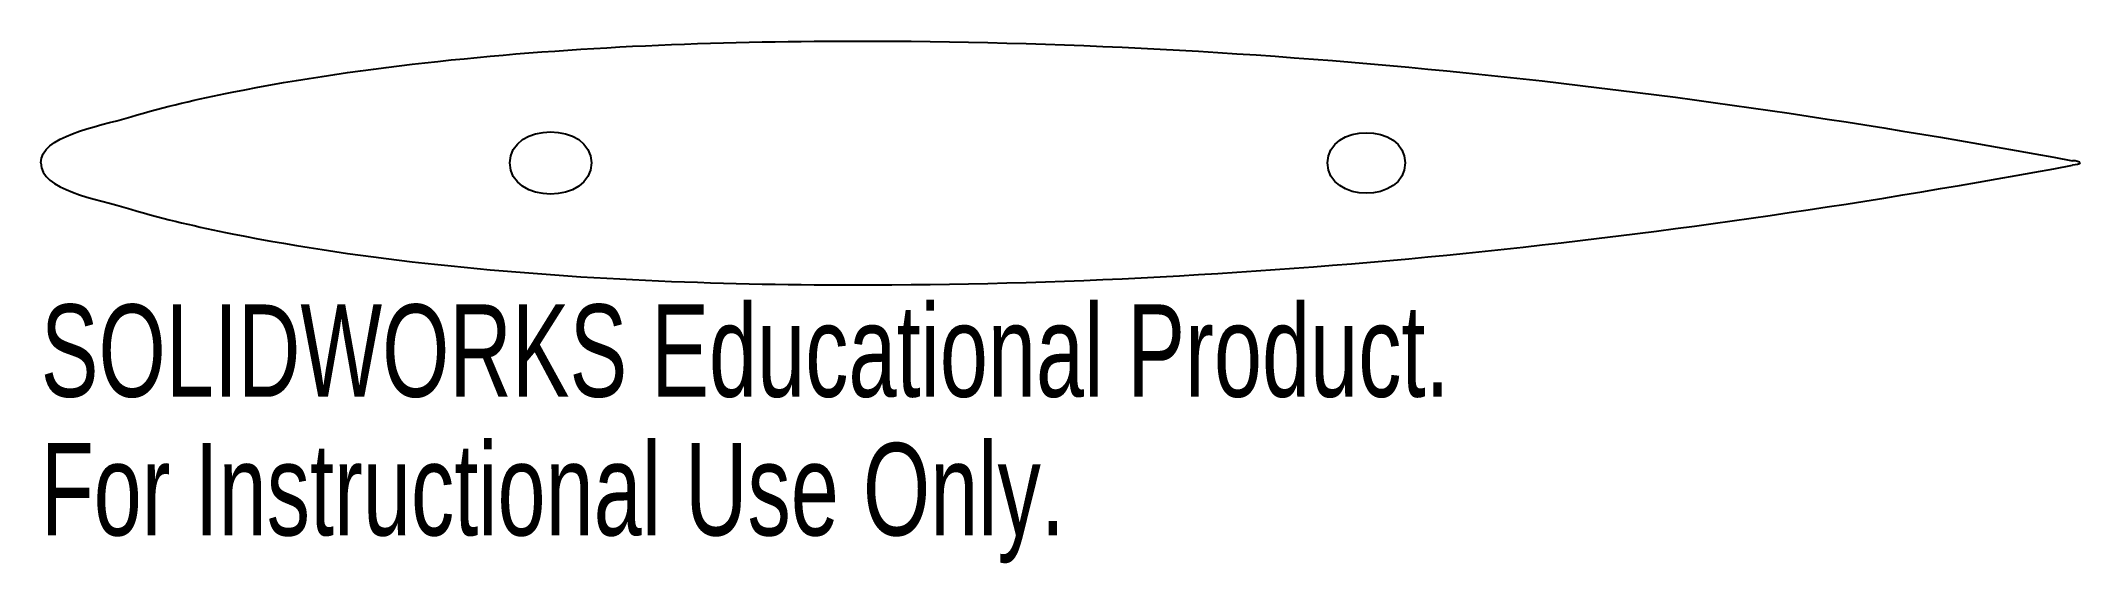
# Model space of a CAD drawing. Header units: millimetres. Extents: x 906 to 1012, y -21 to 6.
import ezdxf

# ---------------------------------------------------------------- set-up
doc = ezdxf.new("R2010")
doc.units = ezdxf.units.MM
doc.styles.add('SLDTEXTSTYLE0', font='TXT', dxfattribs={"width": 0.7})

msp = doc.modelspace()

# ---------------------------------------------------------------- linework, layer by layer
at = {"color": 7, "linetype": 'Continuous', "lineweight": 25}
for points in [[(905.65, 0), (905.65, 1.41), (908.52, 1.87), (912.18, 2.96), (913.85, 3.34), (919.26, 4.42), (922.79, 4.93), (933.69, 6.09), (940.87, 6.37), (948.15, 6.38)], [(905.65, 0), (905.65, -1.41), (908.52, -1.87), (912.18, -2.96), (913.85, -3.34), (919.26, -4.42), (922.79, -4.93), (933.69, -6.09), (940.87, -6.37), (948.15, -6.38)]]:
    msp.add_open_spline(points, degree=3, knots=[0, 0, 0, 0, 0.125, 0.125, 0.25, 0.25, 0.5, 0.5, 1, 1, 1, 1], dxfattribs=at)
for points in [[(948.15, 6.38), (969.59, 6.39), (990.9, 4.02), (1011.92, 0.12)], [(930.18, 0), (930.18, 2.17), (934.45, 2.17), (934.45, 0)], [(972.95, 0), (972.95, 2.11), (977.01, 2.11), (977.01, 0)], [(934.45, 0), (934.45, -2.17), (930.18, -2.17), (930.18, 0)], [(977.01, 0), (977.01, -2.11), (972.95, -2.11), (972.95, 0)], [(1012.32, 0), (1012.32, 0.08), (1012.08, 0.1), (1011.92, 0.12)], [(948.15, -6.38), (969.59, -6.39), (990.9, -4.02), (1011.92, -0.12)], [(1012.32, 0), (1012.32, -0.08), (1012.08, -0.1), (1011.92, -0.12)]]:
    msp.add_open_spline(points, degree=3, dxfattribs=at)

# ---------------------------------------------------------------- texts
at = {"color": 7, "linetype": 'Continuous', "char_height": 4.8336, "attachment_point": 1, "style": 'SLDTEXTSTYLE0'}
for s, insert in [('SOLIDWORKS Educational Product.', (905.65, -7.4)), ('For Instructional Use Only.', (905.65, -14.65))]:
    msp.add_mtext(s, dxfattribs=dict(at, insert=insert))

doc.saveas('drawing.dxf')
